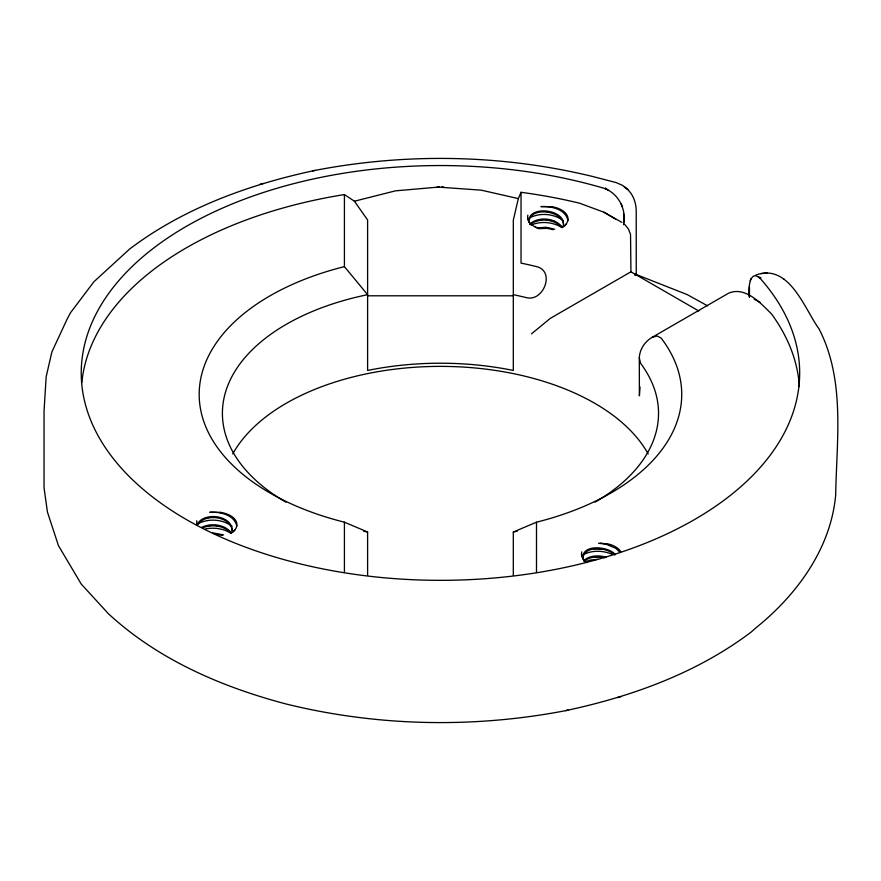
<?xml version="1.0" encoding="UTF-8"?>
<svg xmlns="http://www.w3.org/2000/svg" width="881" height="881" viewBox="0 0 881 881"><rect width="100%" height="100%" fill="white"/><g stroke="black" fill="none" stroke-linecap="round" stroke-linejoin="round"><path stroke-width="1.32" d="M81.834 382.508A359.217 207.387 0 0 1 344.416 194.569L354.404 201.22L367.608 219.964L367.608 370.449A218.07 125.906 0 0 1 513.304 370.449L513.326 220.129L518.336 198.61L521.034 192.3A359.217 207.387 0 0 1 579.61 203.214L604.003 212.255L621.832 222.353M623.616 224.226C626.732 208.841 617.834 192.157 602.483 187.84A359.217 207.387 0 0 0 85.6 340.727A359.217 207.387 0 0 0 496.256 577.815A359.217 207.387 0 0 0 761.052 279.398C749.368 266.701 747.837 290.906 749.434 297.315M232.331 531.375C231.538 516.079 204.733 512.841 197.487 524.878M640.013 386.957L639.397 395.822L639.298 358.049C639.573 349.504 644.694 341.762 651.962 337.445L728.433 293.296C745.15 285.796 760.997 303.505 771.624 314.065A359.217 207.387 0 0 1 799.419 386.594M196.76 520.759L196.782 525.439C202.388 511.057 233.3 514.812 232.077 531.386M527.873 215.085C526.089 221.307 532.498 226.428 537.862 227.937L535.296 227.21M563.19 225.712C566.593 208.918 526.794 204.711 529.25 221.979M581.768 551.869C580.293 556.142 583.629 560.338 587.032 562.519M750.953 278.693L750.16 280.753M583.145 558.763C580.854 543.533 608.991 546.143 615.412 554.766M527.895 219.765L528.468 218.951M581.79 556.55L582.363 555.735M231.428 533.104L235.04 529.734A22.003 12.697 0 0 0 220.525 512.357L209.788 512.279C219.92 511.685 234.148 514.603 236.846 526.023M562.541 227.43L566.153 224.06A22.003 12.697 0 0 0 551.638 206.683L540.912 206.606C551.032 206.011 565.261 208.918 567.959 220.338M233.212 531.893L235.04 529.734M564.325 226.219L566.153 224.06M529.646 224.159C538.599 216.076 555.537 217.739 562.596 227.606M583.541 560.944C589.301 555.063 598.739 555.195 606.183 557.155M634.904 275.489L636.258 274.002L636.214 211.858C636.401 202.41 632.602 192.234 624.409 186.981L627.889 189.569M530.241 224.49C539.326 217.497 554.501 218.94 562.012 227.65M531.485 333.844L550.306 318.36L630.928 271.811L698.831 311.015M528.093 218.686C538.676 212.343 553.389 213.246 563.234 220.591M196.981 524.36C207.553 518.028 222.276 518.931 232.121 526.276M581.989 555.471C591.074 549.832 603.011 550.273 612.581 554.457M585.711 559.986C591.349 556.55 598.386 556.385 604.685 557.75M201.683 527.279C211.253 522.829 225.118 524.129 231.483 533.28M651.962 337.445L657.083 335.98L661.102 338.051A241.273 139.297 0 0 1 536.496 522.191L513.304 532.025L513.304 575.315M585.094 561.792L590.314 560.074L597.626 559.314M202.707 527.774C211.936 524.14 224.27 525.373 230.888 533.324M625.741 187.961L622.36 185.285L616.182 182.598L591.977 176.321C501.531 154.472 406.637 152.787 315.31 170.341C249.18 184.437 184.019 207.927 129.65 249.015L93.937 281.722L70.513 312.722L67.154 319.054L51.858 352.015L46.164 376.749L44.05 410.887L44.05 487.92L47.453 512.103L58.443 545.625L81.217 584.026L108.594 613.925L113.374 618.209C162.28 661.411 223.466 687.411 285.984 703.963L288.924 704.679C379.381 726.528 474.275 728.213 565.602 710.659L568.036 710.064M565.602 710.659C631.732 696.563 696.893 673.073 751.262 631.985L755.81 627.911C796.721 595.071 830.827 548.709 835.673 495.067C836.62 439.575 845.441 380.196 819.044 328.899C804.606 309.209 789.409 262.901 755.964 275.015M354.404 201.22L395.459 190.847L439.344 187.014M259.961 184.272L263.397 183.413M617.515 697.587L620.951 696.728M312.876 170.936L315.31 170.341M537.201 227.948L545.945 227.243L554.7 229.236M206.066 518.006L208.423 517.599M205.306 528.963C213.676 527.323 222.761 528.369 230.15 532.796M598.584 543.291L610.555 544.623A22.003 12.697 0 0 1 620.742 551.671M538.511 228.653L547.42 228.388L553.301 229.71M635.201 274.101L687.191 294.595L707.608 305.85M539.866 227.97L548.687 228.069M761.162 273.584L767.494 273.022M539.084 219.997L541.573 219.81M207.971 525.671L210.449 525.483M592.979 556.781L600.512 556.583M593.431 548.709L603.518 548.951M759.543 277.867L760.975 277.779L758.001 276.7M437.119 187.025L481.279 190.164L518.336 198.61M367.608 295.796L513.304 295.796M441.568 187.014L443.793 187.025M212.806 532.873L223.587 534.91M214.27 533.919L222.188 535.384M600.181 543.037L610.555 544.623M546.616 219.798L550.416 220.272M215.504 525.472L219.303 525.957M547.101 211.814L549.623 212.167M551.638 220.558L554.083 221.12M606.15 544.227L615.83 548.312L620.048 552.409M344.416 194.569L344.416 266.624A241.273 139.297 0 0 0 199.183 394.413A241.273 139.297 0 0 0 344.416 522.191L367.608 532.025L367.608 575.315M531.177 224.38L529.789 223.719L531.199 225.062C540.736 220.955 552.321 221.924 561.263 227.122M583.685 560.514L585.072 561.164M754.235 299.188L760.226 302.425M604.003 212.255L615.632 219.193M783.616 278.903L784.178 279.365M608.386 190.329L605.423 187.972L605.423 188.886M614.619 554.865C606.921 547.024 583.332 545.031 582.759 559.05M624.838 224.556L628.45 229.049L630.532 234.412L630.928 271.811M344.416 266.624L367.608 294.683A218.07 125.906 0 0 0 285.984 502.214M551.638 206.683L552.255 207.442M220.525 512.357L221.142 513.116M621.094 203.731L622.449 207.024M528.875 222.265C529.063 206.539 561.175 210.008 563.543 223.719M639.298 358.049L640.718 363.512A218.07 125.906 0 0 1 595.016 502.17M749.434 286.799L749.467 296.864M623.671 214.193L623.671 224.71M536.496 522.191L536.496 572.496M521.034 192.3L521.034 263.111A241.273 139.297 0 0 1 538.071 267.02C554.854 272.945 543.037 301.61 526.772 297.734A218.07 125.906 0 0 0 513.359 294.695M344.416 522.191L344.416 572.496M517.279 531.177A218.07 125.906 0 0 1 513.304 532.025M367.608 532.025A218.07 125.906 0 0 1 363.622 531.177M232.727 453.968A218.07 125.906 0 0 1 440.456 366.375A218.07 125.906 0 0 1 648.185 453.968"/></g></svg>
